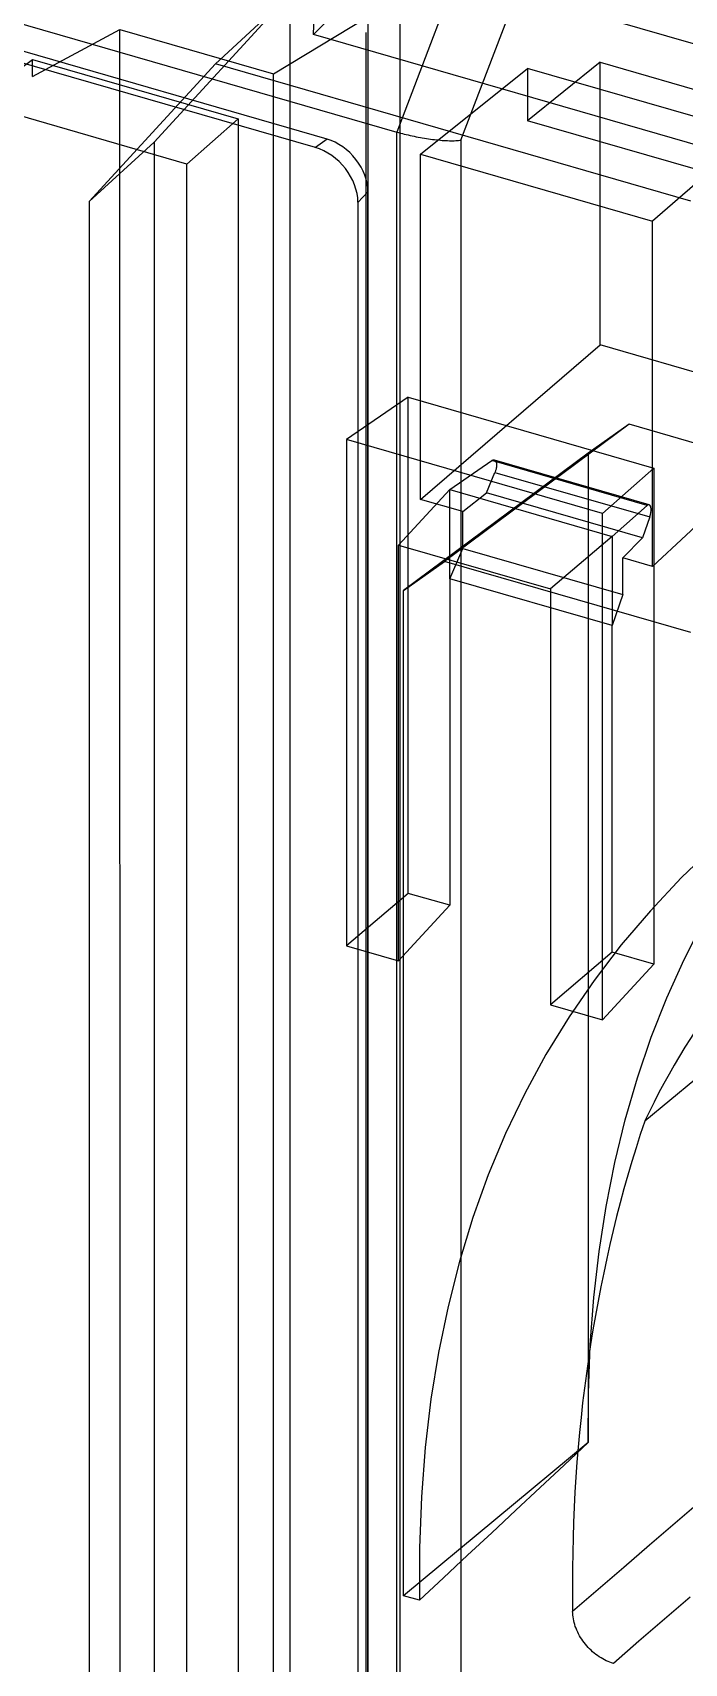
# Model space of a CAD drawing. Header units: millimetres. Extents: x 119 to 193, y -192 to -87.
# Drawn here: x 158.53 to 165.45, y -163.87 to -146.55 of the extents above; entities that cross this region are included whole.
import ezdxf

# ---------------------------------------------------------------- set-up
doc = ezdxf.new("R2010")
doc.units = ezdxf.units.MM
doc.layers.add('MAIN-1', color=7, linetype='Continuous')
doc.layers.add('MAIN-2', color=7, linetype='Continuous')

msp = doc.modelspace()

# ---------------------------------------------------------------- linework, layer by layer
at = {"layer": 'MAIN-1'}
for p, q in [((118.932, -135.061), (162.393, -147.607)), ((161.528, -147.771), (119.799, -135.725)), ((163.843, -143.813), (162.393, -147.607)), ((163.074, -147.693), (164.454, -144.085)), ((162.393, -180.838), (162.393, -147.607)), ((162.393, -147.607), (162.412, -147.613)), ((162.412, -147.613), (162.432, -147.618)), ((162.432, -147.618), (162.452, -147.623)), ((162.452, -147.623), (162.472, -147.628)), ((162.472, -147.628), (162.493, -147.634)), ((162.493, -147.634), (162.514, -147.638)), ((162.514, -147.638), (162.535, -147.643)), ((162.535, -147.643), (162.556, -147.648)), ((162.556, -147.648), (162.578, -147.652)), ((162.578, -147.652), (162.599, -147.657)), ((162.599, -147.657), (162.621, -147.661)), ((162.621, -147.661), (162.643, -147.665)), ((162.643, -147.665), (162.664, -147.669)), ((162.664, -147.669), (162.686, -147.672)), ((162.686, -147.672), (162.708, -147.676)), ((162.708, -147.676), (162.73, -147.679)), ((162.73, -147.679), (162.751, -147.682)), ((162.751, -147.682), (162.772, -147.685)), ((162.772, -147.685), (162.794, -147.687)), ((162.794, -147.687), (162.815, -147.689)), ((162.815, -147.689), (162.835, -147.691)), ((162.835, -147.691), (162.856, -147.693)), ((162.856, -147.693), (162.876, -147.695)), ((162.876, -147.695), (162.895, -147.696)), ((162.895, -147.696), (162.915, -147.697)), ((162.915, -147.697), (162.933, -147.698)), ((162.933, -147.698), (162.952, -147.699)), ((162.952, -147.699), (162.969, -147.699)), ((162.969, -147.699), (162.987, -147.699)), ((162.987, -147.699), (163.003, -147.699)), ((163.003, -147.699), (163.019, -147.698)), ((163.019, -147.698), (163.034, -147.697)), ((163.034, -147.697), (163.048, -147.696)), ((163.048, -147.696), (163.062, -147.694)), ((163.062, -147.694), (163.074, -147.693)), ((163.074, -147.693), (163.074, -180.573)), ((161.98, -148.354), (161.98, -179.852))]:
    msp.add_line(p, q, dxfattribs=at)
msp.add_ellipse((161.528, -148.223), major_axis=(-0.342, 0.394), ratio=0.75, start_param=-2.427868, end_param=-0.857072, dxfattribs=at)
at = {"layer": 'MAIN-2'}
for p, q in [((161.653, -147.682), (128.707, -138.171)), ((161.507, -146.57), (161.578, -144.844)), ((161.507, -146.57), (162.521, -145.561)), ((162.425, -145.767), (162.425, -166.214)), ((162.425, -145.767), (166.947, -147.073)), ((159.818, -147.714), (161.202, -146.204)), ((161.202, -146.204), (160.467, -146.883)), ((161.256, -146.22), (161.256, -167.084)), ((158.526, -147.015), (159.453, -146.516)), ((159.453, -146.516), (161.084, -146.987)), ((159.457, -166.914), (159.453, -146.516)), ((161.084, -146.987), (162.086, -146.382)), ((162.086, -146.382), (162.086, -166.143)), ((166.021, -147.873), (161.507, -146.57)), ((162.069, -179.283), (162.069, -146.551)), ((157.907, -147.295), (158.526, -146.835)), ((158.526, -146.835), (160.71, -147.466)), ((158.526, -147.015), (158.526, -146.835)), ((164.552, -146.866), (163.78, -147.486)), ((164.552, -146.866), (166.947, -147.557)), ((164.552, -149.867), (164.552, -146.866)), ((160.467, -146.883), (159.125, -148.346)), ((165.514, -148.34), (160.467, -146.883)), ((161.084, -166.971), (161.084, -146.987)), ((162.646, -147.84), (163.78, -146.931)), ((163.78, -146.931), (163.78, -147.486)), ((166.177, -147.623), (163.78, -146.931)), ((160.164, -147.947), (157.907, -147.295)), ((160.71, -147.466), (160.164, -147.947)), ((160.71, -147.466), (160.71, -168.396)), ((166.177, -148.178), (163.78, -147.486)), ((159.125, -148.346), (159.818, -147.714)), ((159.818, -147.714), (159.818, -166.669)), ((161.653, -147.682), (161.528, -147.771)), ((166.177, -147.623), (165.11, -148.552)), ((162.646, -147.84), (165.11, -148.552)), ((162.646, -151.509), (162.646, -147.84)), ((160.164, -168.986), (160.164, -147.947)), ((161.98, -148.354), (162.086, -148.24)), ((162.086, -179.739), (162.086, -148.24)), ((159.125, -148.346), (159.125, -170.429)), ((165.11, -152.22), (165.11, -148.552)), ((162.646, -151.509), (164.552, -149.867)), ((166.947, -150.558), (164.552, -149.867)), ((162.514, -150.424), (161.86, -150.874)), ((162.514, -150.424), (165.121, -151.177)), ((162.514, -155.693), (162.514, -150.424)), ((165.11, -152.22), (166.899, -150.55)), ((164.86, -150.71), (162.898, -152.168)), ((164.86, -150.71), (164.426, -151.019)), ((166.947, -151.313), (164.86, -150.71)), ((161.86, -150.874), (161.86, -156.251)), ((164.576, -151.658), (161.86, -150.874)), ((164.426, -151.019), (162.464, -152.477)), ((164.426, -151.019), (164.426, -161.527)), ((162.957, -151.403), (163.401, -151.097)), ((163.401, -151.097), (163.405, -151.095)), ((165.051, -151.574), (163.401, -151.097)), ((163.405, -151.095), (163.41, -151.093)), ((163.41, -151.093), (163.413, -151.091)), ((163.413, -151.091), (163.417, -151.09)), ((163.417, -151.09), (163.421, -151.09)), ((163.421, -151.09), (163.425, -151.09)), ((163.425, -151.09), (163.428, -151.091)), ((163.428, -151.091), (163.431, -151.092)), ((165.073, -151.566), (163.429, -151.091)), ((163.431, -151.092), (163.434, -151.093)), ((163.434, -151.093), (163.437, -151.095)), ((163.437, -151.095), (163.44, -151.098)), ((163.441, -151.209), (163.438, -151.215)), ((163.44, -151.098), (163.442, -151.101)), ((163.443, -151.202), (163.441, -151.209)), ((163.442, -151.101), (163.444, -151.104)), ((163.445, -151.196), (163.443, -151.202)), ((163.444, -151.104), (163.446, -151.108)), ((163.447, -151.189), (163.445, -151.196)), ((163.446, -151.108), (163.448, -151.112)), ((163.448, -151.182), (163.447, -151.189)), ((163.448, -151.112), (163.449, -151.116)), ((163.45, -151.175), (163.448, -151.182)), ((163.449, -151.116), (163.451, -151.121)), ((163.451, -151.169), (163.45, -151.175)), ((163.451, -151.121), (163.452, -151.126)), ((163.452, -151.162), (163.451, -151.169)), ((163.452, -151.126), (163.452, -151.132)), ((163.452, -151.132), (163.453, -151.137)), ((163.453, -151.156), (163.452, -151.162)), ((163.453, -151.137), (163.453, -151.143)), ((163.453, -151.143), (163.453, -151.149)), ((163.453, -151.149), (163.453, -151.156)), ((165.121, -151.177), (164.576, -151.658)), ((165.121, -151.177), (165.121, -156.445)), ((163.344, -151.438), (163.435, -151.222)), ((163.438, -151.215), (163.435, -151.222)), ((163.435, -151.222), (165.08, -151.692)), ((162.411, -151.993), (162.957, -151.403)), ((163.093, -151.638), (162.646, -151.509)), ((162.956, -152.352), (162.956, -151.403)), ((162.956, -151.403), (164.68, -151.901)), ((163.093, -151.638), (163.344, -151.438)), ((165.003, -151.917), (163.344, -151.438)), ((163.093, -152.029), (163.093, -151.638)), ((164.576, -157.035), (164.576, -151.658)), ((165.051, -151.574), (164.68, -151.901)), ((165.08, -151.692), (165.003, -151.917)), ((164.68, -151.901), (164.025, -152.459)), ((164.68, -151.901), (164.68, -152.849)), ((162.411, -151.993), (164.025, -152.459)), ((162.411, -156.41), (162.411, -151.993)), ((162.956, -152.352), (163.093, -152.029)), ((163.093, -152.029), (164.794, -152.52)), ((164.794, -152.129), (165.003, -151.917)), ((162.464, -152.477), (162.898, -152.168)), ((165.514, -152.924), (162.898, -152.168)), ((164.794, -152.52), (164.794, -152.129)), ((165.11, -152.22), (164.794, -152.129)), ((164.679, -152.849), (162.956, -152.351)), ((162.956, -152.352), (162.956, -155.82)), ((162.464, -163.153), (162.464, -152.477)), ((164.025, -152.459), (164.025, -156.876)), ((164.794, -152.52), (164.679, -152.849)), ((164.679, -156.318), (164.679, -152.849)), ((165.773, -155.185), (165.418, -155.525)), ((165.418, -155.525), (165.087, -155.877)), ((162.514, -155.693), (161.86, -156.251)), ((162.956, -155.82), (162.514, -155.693)), ((162.411, -156.41), (162.956, -155.82)), ((165.087, -155.877), (164.777, -156.241)), ((165.445, -156.394), (165.647, -155.997)), ((161.86, -156.251), (162.411, -156.41)), ((164.679, -156.318), (164.025, -156.876)), ((164.777, -156.241), (164.488, -156.617)), ((165.121, -156.445), (164.679, -156.318)), ((165.262, -156.802), (165.445, -156.394)), ((165.121, -156.445), (164.576, -157.035)), ((166.928, -156.543), (165.026, -158.111)), ((164.488, -156.617), (164.222, -157.005)), ((164.025, -156.876), (164.576, -157.035)), ((165.096, -157.222), (165.262, -156.802)), ((164.222, -157.005), (163.977, -157.406)), ((164.949, -157.654), (165.096, -157.222)), ((163.977, -157.406), (163.752, -157.819)), ((164.82, -158.098), (164.949, -157.654)), ((163.752, -157.819), (163.548, -158.244)), ((164.709, -158.553), (164.82, -158.098)), ((163.548, -158.244), (163.365, -158.684)), ((164.617, -159.019), (164.709, -158.553)), ((163.365, -158.684), (163.201, -159.137)), ((163.201, -159.137), (163.058, -159.603)), ((164.542, -159.498), (164.617, -159.019)), ((164.486, -159.987), (164.542, -159.498)), ((163.058, -159.603), (162.937, -160.08)), ((164.448, -160.489), (164.486, -159.987)), ((162.937, -160.08), (162.836, -160.568)), ((164.428, -161.002), (164.448, -160.489)), ((162.836, -160.568), (162.755, -161.067)), ((162.755, -161.067), (162.695, -161.578)), ((164.426, -161.527), (164.428, -161.002)), ((164.426, -161.527), (162.464, -163.153)), ((162.695, -161.578), (162.654, -162.103)), ((164.17, -161.766), (164.426, -161.527)), ((163.914, -162.005), (164.17, -161.766)), ((162.654, -162.103), (162.633, -162.644)), ((163.658, -162.245), (163.914, -162.005)), ((163.402, -162.484), (163.658, -162.245)), ((165.621, -162.147), (165.348, -162.382)), ((165.348, -162.382), (165.076, -162.617)), ((162.633, -162.644), (162.633, -163.202)), ((163.145, -162.723), (163.402, -162.484)), ((165.076, -162.617), (164.804, -162.852)), ((162.889, -162.962), (163.145, -162.723)), ((162.633, -163.202), (162.889, -162.962)), ((164.804, -162.852), (164.532, -163.087)), ((162.633, -163.202), (162.464, -163.153)), ((164.532, -163.087), (164.26, -163.321)), ((164.261, -163.34), (164.26, -163.321)), ((165.509, -163.168), (165.237, -163.403)), ((164.262, -163.36), (164.261, -163.34)), ((164.265, -163.379), (164.262, -163.36)), ((164.268, -163.399), (164.265, -163.379)), ((164.272, -163.419), (164.268, -163.399)), ((164.277, -163.438), (164.272, -163.419)), ((164.283, -163.458), (164.277, -163.438)), ((164.289, -163.479), (164.283, -163.458)), ((164.297, -163.499), (164.289, -163.479)), ((164.305, -163.519), (164.297, -163.499)), ((165.237, -163.403), (164.965, -163.637)), ((164.314, -163.539), (164.305, -163.519)), ((164.324, -163.558), (164.314, -163.539)), ((164.334, -163.578), (164.324, -163.558)), ((164.345, -163.597), (164.334, -163.578)), ((164.357, -163.615), (164.345, -163.597)), ((164.37, -163.633), (164.357, -163.615)), ((164.383, -163.651), (164.37, -163.633)), ((164.396, -163.668), (164.383, -163.651)), ((164.41, -163.685), (164.396, -163.668)), ((164.965, -163.637), (164.693, -163.872)), ((164.425, -163.702), (164.41, -163.685)), ((164.441, -163.718), (164.425, -163.702)), ((164.456, -163.733), (164.441, -163.718)), ((164.473, -163.748), (164.456, -163.733)), ((164.49, -163.762), (164.473, -163.748)), ((164.507, -163.776), (164.49, -163.762)), ((164.525, -163.789), (164.507, -163.776)), ((164.543, -163.802), (164.525, -163.789)), ((164.562, -163.813), (164.543, -163.802)), ((164.58, -163.824), (164.562, -163.813)), ((164.599, -163.834), (164.58, -163.824)), ((164.618, -163.843), (164.599, -163.834)), ((164.636, -163.852), (164.618, -163.843)), ((164.655, -163.859), (164.636, -163.852)), ((164.674, -163.866), (164.655, -163.859)), ((164.693, -163.872), (164.674, -163.866))]:
    msp.add_line(p, q, dxfattribs=at)
for centre, major_axis, ratio, start_param, end_param in [((161.653, -148.115), (0.327, -0.378), 0.75, 0.713724, 2.284521), ((165.048, -151.662), (-0.0248, -0.0969), 0.393387, 3.137376, 3.665039), ((165.048, -151.662), (-0.0248, -0.0969), 0.393387, 1.361204, 3.137376), ((176.219, -166.066), (9.184, -10.605), 0.75, 3.125867, 3.455953), ((181.79, -168.083), (13.253, -15.303), 0.75, -2.724975, -2.427868), ((181.79, -168.083), (13.253, -15.303), 0.75, -2.427868, -2.410831)]:
    msp.add_ellipse(centre, major_axis=major_axis, ratio=ratio, start_param=start_param, end_param=end_param, dxfattribs=at)

doc.saveas('drawing.dxf')
